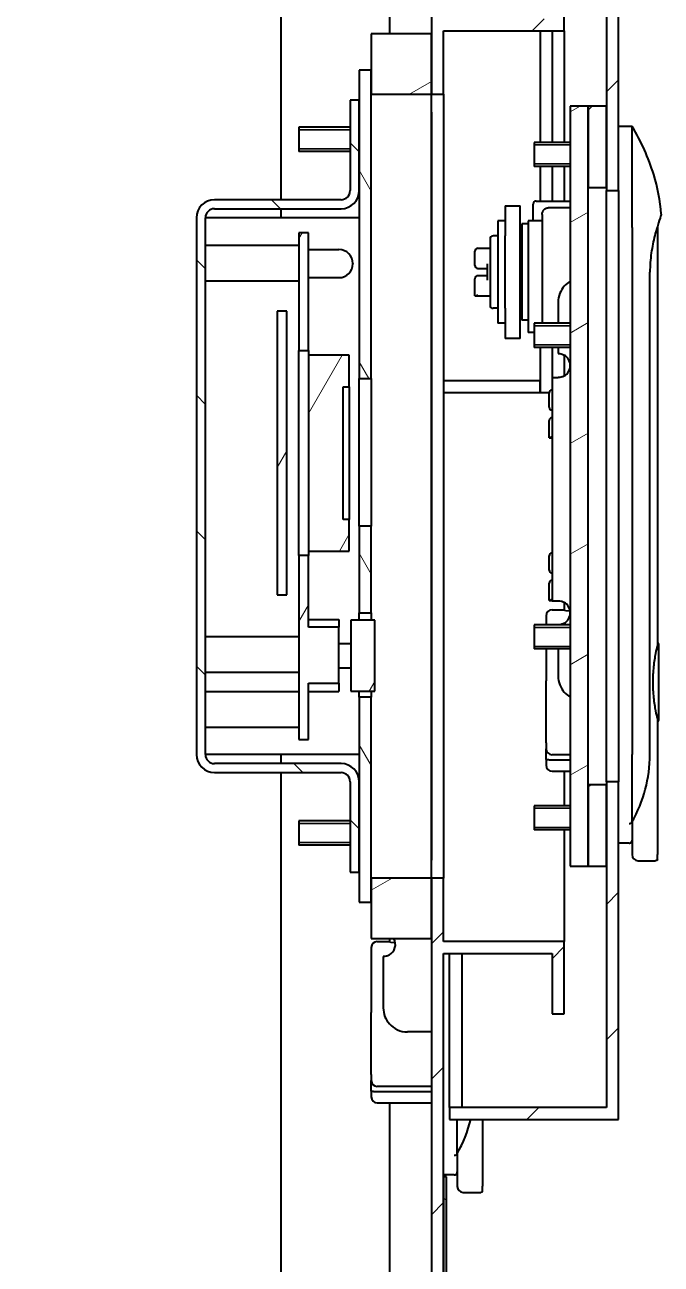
# Model space of a CAD drawing. Header units: millimetres. Extents: x 0 to 4205, y 0 to 2970.
# Drawn here: x 2870.1 to 2975.6, y 1133.3 to 1338.8 of the extents above; entities that cross this region are included whole.
import ezdxf

# ---------------------------------------------------------------- set-up
doc = ezdxf.new("R2010")
doc.units = ezdxf.units.MM
doc.header["$LTSCALE"] = 5
for name, color, linetype, lineweight in [('가시적인 것(ISO)', 3, 'Continuous', 40), ('가시적인 좁은 것(ISO)', 3, 'Continuous', 35), ('해치(ISO)', 7, 'Continuous', 18)]:
    doc.layers.add(name, color=color, linetype=linetype, lineweight=lineweight)
pattern_1 = [(45, (0, 0), (-11.22532, 11.22532), [])]
pattern_2 = [(30, (0, 0), (-7.937505, 13.74815), [])]

msp = doc.modelspace()

# ---------------------------------------------------------------- hatches: boundary and pattern name
at = {"layer": '해치(ISO)'}
h = msp.add_hatch(dxfattribs=at)
h.set_pattern_fill('ANSI31', color=256, scale=127, style=0)
h.set_pattern_definition(pattern_1)
h.paths.add_polyline_path([(2834.516, 1434.762), (2832.016, 1434.762), (2828.766, 1434.762), (2828.766, 1433.762), (2827.974, 1433.762), (2827.974, 1428.762), (2831.016, 1428.762), (2831.016, 1432.762), (2832.516, 1432.762), (2832.516, 1397.762), (2912.516, 1397.762), (2912.516, 1372.762), (2930.516, 1372.762), (2930.516, 1384.762), (2928.516, 1384.762), (2928.516, 1374.762), (2914.516, 1374.762), (2914.516, 1399.762), (2834.516, 1399.762)])
h.paths.add_polyline_path([(2770.266, 1434.762), (2767.016, 1434.762), (2764.516, 1434.762), (2764.516, 1014.762), (2914.516, 1014.762), (2914.516, 1039.762), (2928.516, 1039.762), (2928.516, 1029.762), (2930.516, 1029.762), (2930.516, 1041.762), (2912.516, 1041.762), (2912.516, 1016.762), (2766.516, 1016.762), (2766.516, 1044.762), (2776.516, 1044.762), (2776.516, 1348.141), (2774.516, 1348.141), (2774.516, 1047.062), (2766.516, 1047.062), (2766.516, 1367.462), (2774.516, 1367.462), (2774.516, 1351.383), (2776.516, 1351.383), (2776.516, 1369.762), (2766.516, 1369.762), (2766.516, 1432.762), (2768.016, 1432.762), (2768.016, 1428.762), (2771.057, 1428.762), (2771.057, 1433.762), (2770.266, 1433.762)])
h.paths.add_polyline_path([(2779.516, 1434.762), (2776.766, 1434.762), (2776.766, 1433.762), (2775.974, 1433.762), (2775.974, 1428.762), (2779.016, 1428.762), (2779.016, 1432.762), (2779.516, 1432.762)])
h.paths.add_polyline_path([(2822.266, 1434.762), (2819.516, 1434.762), (2819.516, 1432.762), (2820.016, 1432.762), (2820.016, 1428.762), (2823.057, 1428.762), (2823.057, 1433.762), (2822.266, 1433.762)])
h.paths.add_polyline_path([(2923.516, 1014.762), (2923.516, 1016.762), (2915.516, 1016.762), (2915.516, 1014.762)])
h.paths.add_polyline_path([(2959.516, 1186.762), (2939.516, 1186.762), (2939.516, 1197.262), (2937.516, 1197.262), (2937.516, 1187.262), (2937.516, 1016.762), (2931.516, 1016.762), (2931.516, 1014.762), (2939.516, 1014.762), (2939.516, 1027.762), (2939.516, 1147.762), (2939.516, 1184.762), (2957.516, 1184.762), (2957.516, 1174.762), (2959.516, 1174.762)])
h.paths.add_polyline_path([(2915.516, 1397.762), (2937.516, 1397.762), (2937.516, 1337.262), (2937.516, 1327.262), (2939.516, 1327.262), (2939.516, 1337.762), (2959.516, 1337.762), (2959.516, 1349.762), (2957.516, 1349.762), (2957.516, 1339.762), (2939.516, 1339.762), (2939.516, 1399.762), (2915.516, 1399.762)])
h.paths.add_polyline_path([(2940.516, 1157.262), (2968.516, 1157.262), (2968.516, 1213.262), (2966.516, 1213.262), (2966.516, 1212.762), (2966.516, 1199.262), (2966.516, 1159.262), (2940.516, 1159.262)])
h.paths.add_polyline_path([(2968.516, 1367.262), (2940.516, 1367.262), (2940.516, 1365.262), (2966.516, 1365.262), (2966.516, 1325.262), (2966.516, 1311.762), (2966.516, 1311.262), (2968.516, 1311.262)])
h = msp.add_hatch(dxfattribs=at)
h.set_pattern_fill('ANSI31', color=256, scale=127, angle=-14.99998, style=0)
h.set_pattern_definition(pattern_2)
h.paths.add_polyline_path([(2937.516, 1337.262), (2927.516, 1337.262), (2927.516, 1331.262), (2927.516, 1327.262), (2937.516, 1327.262)])
h.paths.add_polyline_path([(2937.516, 1187.262), (2937.516, 1197.262), (2927.516, 1197.262), (2927.516, 1193.262), (2927.516, 1187.262)])
h = msp.add_hatch(dxfattribs=at)
h.set_pattern_fill('ANSI31', color=256, scale=127, angle=75.00018, style=0)
h.set_pattern_definition([(120.0002, (0, 0), (-13.74813, -7.93754), [])])
h.paths.add_polyline_path([(2927.516, 1331.262), (2925.516, 1331.262), (2925.516, 1326.262), (2925.516, 1311.262), (2925.516, 1280.112), (2927.516, 1280.112), (2927.516, 1327.262)])
h.paths.add_polyline_path([(2927.516, 1193.262), (2927.516, 1197.262), (2927.516, 1227.262), (2925.516, 1227.262), (2925.516, 1213.262), (2925.516, 1198.262), (2925.516, 1193.262)])
h.paths.add_polyline_path([(2927.526, 1246.446), (2927.526, 1246.801), (2927.516, 1246.801), (2927.516, 1255.612), (2925.516, 1255.612), (2925.516, 1241.262), (2927.516, 1241.262), (2927.516, 1243.737), (2927.526, 1243.737), (2927.526, 1244.104), (2927.516, 1244.104), (2927.516, 1245.001), (2927.526, 1245.001), (2927.526, 1245.415), (2927.516, 1245.415), (2927.516, 1246.446)])
h = msp.add_hatch(dxfattribs=at)
h.set_pattern_fill('ANSI31', color=256, scale=127, angle=90.00021, style=0)
h.set_pattern_definition([(135.0002, (0, 0), (-11.22528, -11.22536), [])])
edge = h.paths.add_edge_path()
edge.add_ellipse((2901.516, 1306.762), major_axis=(0, 3), ratio=1, start_angle=0, end_angle=90)
edge.add_line((2898.516, 1306.762), (2898.516, 1217.762))
edge.add_ellipse((2901.516, 1217.762), major_axis=(-3, 0), ratio=1, start_angle=0, end_angle=90)
edge.add_line((2901.516, 1214.762), (2922.516, 1214.762))
edge.add_ellipse((2922.516, 1213.262), major_axis=(0, 1.5), ratio=1, start_angle=270, end_angle=360, ccw=False)
edge.add_line((2924.016, 1213.262), (2924.016, 1198.262))
edge.add_line((2924.016, 1198.262), (2925.516, 1198.262))
edge.add_line((2925.516, 1198.262), (2925.516, 1213.262))
edge.add_ellipse((2922.516, 1213.262), major_axis=(3, 0), ratio=1, start_angle=0, end_angle=90)
edge.add_line((2922.516, 1216.262), (2901.516, 1216.262))
edge.add_ellipse((2901.516, 1217.762), major_axis=(0, -1.5), ratio=1, start_angle=270, end_angle=360, ccw=False)
edge.add_line((2900.016, 1217.762), (2900.016, 1306.762))
edge.add_ellipse((2901.516, 1306.762), major_axis=(-1.5, 0), ratio=1, start_angle=270, end_angle=360, ccw=False)
edge.add_line((2901.516, 1308.262), (2922.516, 1308.262))
edge.add_ellipse((2922.516, 1311.262), major_axis=(0, -3), ratio=1, start_angle=0, end_angle=90)
edge.add_line((2925.516, 1311.262), (2925.516, 1326.262))
edge.add_line((2925.516, 1326.262), (2924.016, 1326.262))
edge.add_line((2924.016, 1326.262), (2924.016, 1311.262))
edge.add_ellipse((2922.516, 1311.262), major_axis=(1.5, 0), ratio=1, start_angle=270, end_angle=360, ccw=False)
edge.add_line((2922.516, 1309.762), (2901.516, 1309.762))
h = msp.add_hatch(dxfattribs=at)
h.set_pattern_fill('ANSI31', color=256, scale=127, angle=-14.99998, style=0)
h.set_pattern_definition(pattern_2)
h.paths.add_polyline_path([(2960.516, 1199.262), (2963.516, 1199.262), (2963.516, 1212.762), (2963.516, 1311.762), (2963.516, 1325.262), (2960.516, 1325.262)])
h = msp.add_hatch(dxfattribs=at)
h.set_pattern_fill('ANSI31', color=256, scale=127, style=0)
h.set_pattern_definition(pattern_1)
h.paths.add_polyline_path([(2966.516, 1212.762), (2963.516, 1212.762), (2963.516, 1199.262), (2966.516, 1199.262)])
h.paths.add_polyline_path([(2966.516, 1325.262), (2963.516, 1325.262), (2963.516, 1311.762), (2966.516, 1311.762)])
h = msp.add_hatch(dxfattribs=at)
h.set_pattern_fill('ANSI31', color=256, scale=127, angle=14.99998, style=0)
h.set_pattern_definition([(60, (0, 0), (-13.74815, 7.937505), [])])
h.paths.add_polyline_path([(2911.916, 1291.258), (2911.916, 1244.258), (2913.516, 1244.258), (2913.516, 1291.258)])
h.paths.add_polyline_path([(2917.116, 1238.857), (2917.116, 1250.759), (2915.516, 1250.759), (2915.516, 1220.262), (2917.116, 1220.262), (2917.116, 1229.586), (2922.116, 1229.586), (2922.116, 1238.857)])
h.paths.add_polyline_path([(2917.116, 1284.756), (2917.116, 1304.255), (2915.516, 1304.255), (2915.516, 1284.756)])
h.paths.add_polyline_path([(2924.116, 1240.058), (2924.116, 1228.258), (2928.116, 1228.258), (2928.116, 1240.058)])
h.paths.add_polyline_path([(2923.866, 1284.008), (2917.116, 1284.008), (2917.116, 1251.508), (2923.866, 1251.508), (2923.866, 1256.758), (2922.866, 1256.758), (2922.866, 1278.758), (2923.866, 1278.758)])
h = msp.add_hatch(dxfattribs=at)
h.set_pattern_fill('ANSI31', color=256, scale=127, angle=105.00025, style=0)
h.set_pattern_definition([(150.00025, (0, 0), (-7.93744, -13.74819), [])])
h.paths.add_polyline_path([(2940.006, 1074.707), (2940.016, 1074.707), (2940.016, 1079.707), (2940.006, 1079.707), (2940.006, 1079.984), (2940.016, 1079.984), (2940.016, 1082.719), (2940.006, 1082.719), (2940.006, 1083.486), (2940.016, 1083.486), (2940.016, 1084.984), (2940.006, 1084.984), (2940.006, 1085.262), (2940.016, 1085.262), (2940.016, 1086.962), (2940.006, 1086.962), (2940.006, 1087.239), (2940.016, 1087.239), (2940.016, 1087.74), (2940.006, 1087.74), (2940.006, 1088.662), (2940.016, 1088.662), (2940.016, 1090.262), (2940.006, 1090.262), (2940.006, 1090.54), (2940.016, 1090.54), (2940.016, 1095.54), (2940.006, 1095.54), (2940.006, 1095.818), (2940.016, 1095.818), (2940.016, 1100.818), (2940.006, 1100.818), (2940.006, 1101.095), (2940.016, 1101.095), (2940.016, 1127.794), (2940.006, 1127.794), (2940.006, 1128.418), (2940.016, 1128.418), (2940.016, 1130.611), (2940.006, 1130.611), (2940.006, 1131.244), (2940.016, 1131.244), (2940.016, 1141.762), (2940.006, 1141.762), (2940.006, 1142.762), (2940.016, 1142.762), (2940.016, 1147.762), (2939.516, 1147.762), (2939.516, 1027.762), (2940.016, 1027.762), (2940.016, 1032.762), (2940.006, 1032.762), (2940.006, 1033.762), (2940.016, 1033.762), (2940.016, 1045.435), (2940.006, 1045.435), (2940.006, 1045.783), (2940.016, 1045.783), (2940.016, 1046.807), (2940.006, 1046.807), (2940.006, 1048.356), (2940.016, 1048.356), (2940.016, 1052.092), (2940.006, 1052.092), (2940.006, 1052.457), (2940.016, 1052.457), (2940.016, 1058.595), (2940.006, 1058.595), (2940.006, 1058.873), (2940.016, 1058.873), (2940.016, 1063.873), (2940.006, 1063.873), (2940.006, 1064.151), (2940.016, 1064.151), (2940.016, 1069.151), (2940.006, 1069.151), (2940.006, 1069.429), (2940.016, 1069.429), (2940.016, 1072.751), (2940.006, 1072.751), (2940.006, 1073.04), (2940.016, 1073.04), (2940.016, 1074.429), (2940.006, 1074.429)])

# ---------------------------------------------------------------- linework, layer by layer
at = {"layer": '가시적인 것(ISO)'}
for p, q in [((2937.516, 1397.762), (2937.516, 1327.262)), ((2912.516, 1372.762), (2912.516, 1309.762)), ((2930.516, 1372.762), (2930.516, 1337.262)), ((2968.516, 1311.262), (2968.516, 1367.262)), ((2966.516, 1365.262), (2966.516, 1311.262)), ((2959.516, 1337.762), (2959.516, 1349.762)), ((2937.516, 1337.262), (2927.516, 1337.262)), ((2927.516, 1337.262), (2927.516, 1327.262)), ((2937.516, 1327.262), (2937.516, 1337.262)), ((2939.516, 1327.262), (2939.516, 1337.762)), ((2939.516, 1337.762), (2959.516, 1337.762)), ((2955.516, 1337.762), (2955.516, 1319.262)), ((2957.516, 1337.762), (2957.516, 1319.262)), ((2959.516, 1337.762), (2959.516, 1319.262)), ((2927.516, 1331.262), (2925.516, 1331.262)), ((2925.516, 1331.262), (2925.516, 1280.112)), ((2927.516, 1280.112), (2927.516, 1331.262)), ((2925.516, 1326.262), (2924.016, 1326.262)), ((2924.016, 1326.262), (2924.016, 1311.262)), ((2925.516, 1311.262), (2925.516, 1326.262)), ((2927.516, 1327.262), (2937.516, 1327.262)), ((2937.516, 1327.262), (2939.516, 1327.262)), ((2937.516, 1324.262), (2937.516, 1327.262)), ((2939.516, 1327.262), (2939.516, 1197.262)), ((2937.516, 1200.262), (2937.516, 1324.262)), ((2937.516, 1324.262), (2937.516, 1200.262)), ((2963.516, 1325.262), (2960.516, 1325.262)), ((2960.516, 1325.262), (2960.516, 1199.262)), ((2963.516, 1199.262), (2963.516, 1325.262)), ((2966.516, 1325.262), (2963.516, 1325.262)), ((2963.516, 1325.262), (2963.516, 1311.762)), ((2966.516, 1311.762), (2966.516, 1325.262)), ((2915.516, 1321.762), (2915.516, 1317.762)), ((2924.016, 1321.762), (2915.516, 1321.762)), ((2970.785, 1321.913), (2968.516, 1321.913)), ((2924.016, 1317.762), (2915.516, 1317.762)), ((2954.516, 1319.262), (2954.516, 1315.262)), ((2960.516, 1319.262), (2954.516, 1319.262)), ((2960.516, 1315.262), (2954.516, 1315.262)), ((2955.516, 1315.262), (2955.516, 1309.535)), ((2957.516, 1315.262), (2957.516, 1309.535)), ((2959.516, 1315.262), (2959.516, 1309.535)), ((2963.516, 1311.762), (2966.516, 1311.762)), ((2966.516, 1311.262), (2968.516, 1311.262)), ((2966.516, 1311.085), (2966.516, 1311.262)), ((2968.516, 1311.262), (2968.516, 1213.262)), ((2922.516, 1309.762), (2901.516, 1309.762)), ((2954.866, 1309.535), (2960.516, 1309.535)), ((2966.516, 1213.439), (2966.516, 1311.085)), ((2901.516, 1308.262), (2922.516, 1308.262)), ((2912.516, 1308.262), (2912.516, 1306.762)), ((2949.716, 1308.762), (2952.216, 1308.762)), ((2949.716, 1308.762), (2949.716, 1303.762)), ((2952.216, 1303.762), (2952.216, 1308.762)), ((2954.366, 1306.243), (2954.366, 1309.035)), ((2955.866, 1307.305), (2955.866, 1289.262)), ((2960.516, 1308.421), (2956.866, 1308.421)), ((2898.516, 1306.762), (2898.516, 1217.762)), ((2900.016, 1217.762), (2900.016, 1306.762)), ((2901.516, 1306.762), (2900.016, 1306.762)), ((2925.516, 1306.762), (2901.516, 1306.762)), ((2948.516, 1306.262), (2948.516, 1289.262)), ((2949.716, 1306.262), (2948.516, 1306.262)), ((2952.516, 1305.762), (2952.516, 1289.762)), ((2953.566, 1305.762), (2952.516, 1305.762)), ((2953.566, 1306.262), (2953.566, 1306.243)), ((2954.366, 1306.262), (2953.566, 1306.262)), ((2953.566, 1306.243), (2953.566, 1287.762)), ((2955.866, 1306.243), (2953.566, 1306.243)), ((2970.785, 1305.127), (2970.785, 1217.773)), ((2974.982, 1305.334), (2974.982, 1235.797)), ((2917.116, 1304.255), (2915.516, 1304.255)), ((2915.516, 1304.255), (2915.516, 1284.756)), ((2917.116, 1284.756), (2917.116, 1304.255)), ((2947.216, 1303.262), (2947.216, 1292.262)), ((2948.516, 1303.762), (2947.716, 1303.762)), ((2949.716, 1291.762), (2949.716, 1303.762)), ((2952.216, 1291.762), (2952.216, 1303.762)), ((2952.516, 1303.278), (2952.216, 1303.278)), ((2900.016, 1302.212), (2915.516, 1302.212)), ((2917.116, 1301.483), (2922.166, 1301.483)), ((2944.716, 1298.862), (2944.716, 1301.212)), ((2945.216, 1301.712), (2947.216, 1301.712)), ((2924.466, 1299.183), (2924.466, 1299.133)), ((2946.716, 1299.112), (2946.716, 1298.012)), ((2917.116, 1296.833), (2922.166, 1296.833)), ((2945.216, 1298.362), (2946.716, 1298.362)), ((2946.716, 1297.162), (2945.216, 1297.162)), ((2946.716, 1298.012), (2946.716, 1297.512)), ((2946.716, 1297.512), (2946.716, 1296.412)), ((2952.516, 1297.762), (2952.216, 1297.762)), ((2973.737, 1217.765), (2973.737, 1297.762)), ((2900.016, 1296.312), (2915.516, 1296.312)), ((2944.716, 1293.812), (2944.716, 1296.662)), ((2944.716, 1293.812), (2944.783, 1293.812)), ((2944.783, 1293.812), (2947.216, 1293.812)), ((2958.516, 1292.762), (2958.516, 1289.262)), ((2911.916, 1291.258), (2911.916, 1244.258)), ((2913.516, 1291.258), (2911.916, 1291.258)), ((2913.516, 1244.258), (2913.516, 1291.258)), ((2927.516, 1291.862), (2927.526, 1291.862)), ((2927.526, 1288.862), (2927.526, 1291.862)), ((2948.516, 1291.762), (2947.716, 1291.762)), ((2949.716, 1291.762), (2949.716, 1286.762)), ((2952.516, 1292.247), (2952.216, 1292.247)), ((2952.216, 1286.762), (2952.216, 1291.762)), ((2927.516, 1288.862), (2927.526, 1288.862)), ((2949.716, 1289.262), (2948.516, 1289.262)), ((2953.566, 1289.762), (2952.516, 1289.762)), ((2954.516, 1289.262), (2954.516, 1285.262)), ((2960.516, 1289.262), (2954.516, 1289.262)), ((2952.216, 1286.762), (2949.716, 1286.762)), ((2954.516, 1287.762), (2953.566, 1287.762)), ((2915.516, 1284.756), (2917.116, 1284.756)), ((2915.516, 1250.759), (2915.516, 1284.756)), ((2917.116, 1284.756), (2917.116, 1284.008)), ((2960.516, 1285.262), (2954.516, 1285.262)), ((2955.516, 1285.262), (2955.516, 1277.762)), ((2957.516, 1285.262), (2957.516, 1280.262)), ((2958.516, 1285.262), (2958.516, 1284.262)), ((2923.866, 1284.008), (2917.116, 1284.008)), ((2917.116, 1284.008), (2917.116, 1251.508)), ((2923.866, 1278.758), (2923.866, 1284.008)), ((2959.516, 1283.994), (2959.516, 1280.53)), ((2922.866, 1256.758), (2922.866, 1278.758)), ((2922.866, 1278.758), (2923.866, 1278.758)), ((2923.866, 1278.758), (2923.866, 1256.758)), ((2925.516, 1280.112), (2927.516, 1280.112)), ((2925.516, 1278.112), (2925.516, 1280.112)), ((2927.516, 1280.112), (2927.516, 1278.112)), ((2939.516, 1279.762), (2955.516, 1279.762)), ((2955.516, 1277.762), (2955.516, 1279.762)), ((2957.516, 1280.262), (2958.516, 1280.262)), ((2957.516, 1280.262), (2957.516, 1243.262)), ((2925.516, 1257.612), (2925.516, 1278.112)), ((2927.516, 1278.112), (2927.516, 1257.612)), ((2955.516, 1277.762), (2939.516, 1277.762)), ((2957.019, 1277.762), (2955.516, 1277.762)), ((2957.016, 1275.352), (2957.016, 1277.702)), ((2957.016, 1270.302), (2957.016, 1273.152)), ((2957.016, 1270.302), (2957.083, 1270.302)), ((2957.083, 1270.302), (2957.516, 1270.302)), ((2923.866, 1256.758), (2922.866, 1256.758)), ((2923.866, 1251.508), (2923.866, 1256.758)), ((2925.516, 1255.612), (2925.516, 1257.612)), ((2927.516, 1257.612), (2927.516, 1255.612)), ((2927.516, 1255.612), (2925.516, 1255.612)), ((2925.516, 1255.612), (2925.516, 1241.262)), ((2927.516, 1246.801), (2927.516, 1255.612)), ((2917.116, 1250.759), (2915.516, 1250.759)), ((2915.516, 1250.759), (2915.516, 1220.262)), ((2917.116, 1251.508), (2923.866, 1251.508)), ((2917.116, 1251.508), (2917.116, 1250.759)), ((2917.116, 1238.857), (2917.116, 1250.759)), ((2957.016, 1248.352), (2957.016, 1250.702)), ((2927.516, 1246.825), (2927.526, 1246.825)), ((2927.516, 1245.415), (2927.516, 1246.446)), ((2927.516, 1246.145), (2927.526, 1246.145)), ((2927.526, 1246.446), (2927.526, 1246.801)), ((2927.526, 1245.415), (2927.526, 1246.145)), ((2927.526, 1245.001), (2927.526, 1245.415)), ((2957.016, 1243.302), (2957.016, 1246.152)), ((2911.916, 1244.258), (2913.516, 1244.258)), ((2927.516, 1244.104), (2927.516, 1245.001)), ((2927.516, 1241.262), (2927.516, 1243.737)), ((2927.516, 1243.699), (2927.526, 1243.699)), ((2927.526, 1243.737), (2927.526, 1244.104)), ((2957.016, 1243.302), (2957.083, 1243.302)), ((2957.083, 1243.302), (2957.516, 1243.302)), ((2957.516, 1243.262), (2958.516, 1243.262)), ((2957.516, 1241.757), (2959.516, 1241.757)), ((2959.516, 1242.994), (2959.516, 1241.755)), ((2917.116, 1240.127), (2922.116, 1240.127)), ((2922.116, 1240.127), (2922.116, 1238.857)), ((2924.116, 1240.058), (2924.116, 1228.258)), ((2928.116, 1240.058), (2924.116, 1240.058)), ((2925.516, 1241.262), (2927.516, 1241.262)), ((2925.516, 1240.058), (2925.516, 1241.262)), ((2927.516, 1241.262), (2927.516, 1240.058)), ((2928.116, 1228.258), (2928.116, 1240.058)), ((2954.516, 1239.262), (2954.516, 1235.262)), ((2960.516, 1239.262), (2954.516, 1239.262)), ((2956.516, 1240.757), (2956.516, 1239.262)), ((2900.016, 1237.312), (2915.516, 1237.312)), ((2922.116, 1238.857), (2917.116, 1238.857)), ((2922.116, 1229.586), (2922.116, 1238.857)), ((2922.116, 1236.158), (2924.116, 1236.158)), ((2960.516, 1235.262), (2954.516, 1235.262)), ((2956.516, 1235.262), (2956.516, 1229.984)), ((2958.516, 1235.262), (2958.516, 1230.762)), ((2975.223, 1223.612), (2975.223, 1235.912)), ((2900.016, 1231.412), (2915.516, 1231.412)), ((2922.116, 1232.158), (2924.116, 1232.158)), ((2917.116, 1220.262), (2917.116, 1229.586)), ((2917.116, 1229.586), (2922.116, 1229.586)), ((2922.116, 1229.586), (2922.116, 1228.189)), ((2956.516, 1219.727), (2956.516, 1229.984)), ((2900.016, 1228.212), (2915.516, 1228.212)), ((2917.116, 1228.189), (2922.116, 1228.189)), ((2924.116, 1228.258), (2928.116, 1228.258)), ((2925.516, 1227.262), (2925.516, 1228.258)), ((2927.516, 1227.262), (2925.516, 1227.262)), ((2925.516, 1227.262), (2925.516, 1193.262)), ((2927.516, 1228.258), (2927.516, 1227.262)), ((2927.516, 1193.262), (2927.516, 1227.262)), ((2974.982, 1223.727), (2974.982, 1201.179)), ((2900.016, 1222.312), (2915.516, 1222.312)), ((2915.516, 1220.262), (2917.116, 1220.262)), ((2956.516, 1219.727), (2956.516, 1218.727)), ((2956.516, 1217.227), (2956.516, 1218.727)), ((2901.516, 1217.762), (2900.016, 1217.762)), ((2925.516, 1217.762), (2901.516, 1217.762)), ((2912.516, 1217.762), (2912.516, 1216.262)), ((2956.516, 1216.953), (2956.516, 1217.227)), ((2956.516, 1216.953), (2956.516, 1215.991)), ((2960.516, 1217.727), (2957.516, 1217.727)), ((2960.516, 1216.842), (2957.516, 1216.842)), ((2922.516, 1216.262), (2901.516, 1216.262)), ((2901.516, 1214.762), (2922.516, 1214.762)), ((2912.516, 1214.762), (2912.516, 1041.762)), ((2957.516, 1214.991), (2960.516, 1214.991)), ((2959.516, 1214.991), (2959.516, 1209.262)), ((2924.016, 1213.262), (2924.016, 1198.262)), ((2925.516, 1198.262), (2925.516, 1213.262)), ((2966.516, 1212.762), (2963.516, 1212.762)), ((2963.516, 1212.762), (2963.516, 1199.262)), ((2966.516, 1213.262), (2966.516, 1213.439)), ((2968.516, 1213.262), (2966.516, 1213.262)), ((2966.516, 1213.262), (2966.516, 1159.262)), ((2966.516, 1199.262), (2966.516, 1212.762)), ((2968.516, 1157.262), (2968.516, 1213.262)), ((2954.516, 1209.262), (2954.516, 1205.262)), ((2960.516, 1209.262), (2954.516, 1209.262)), ((2915.516, 1206.762), (2915.516, 1202.762)), ((2924.016, 1206.762), (2915.516, 1206.762)), ((2970.785, 1206.63), (2970.785, 1201.162)), ((2960.516, 1205.262), (2954.516, 1205.262)), ((2959.516, 1205.262), (2959.516, 1186.762)), ((2924.016, 1202.762), (2915.516, 1202.762)), ((2970.285, 1203.059), (2968.516, 1203.059)), ((2937.516, 1197.262), (2937.516, 1200.262)), ((2924.016, 1198.262), (2925.516, 1198.262)), ((2960.516, 1199.262), (2963.516, 1199.262)), ((2963.516, 1199.262), (2966.516, 1199.262)), ((2971.785, 1200.162), (2974.662, 1200.162)), ((2937.516, 1197.262), (2927.516, 1197.262)), ((2927.516, 1197.262), (2927.516, 1187.262)), ((2939.516, 1197.262), (2937.516, 1197.262)), ((2937.516, 1197.262), (2937.516, 1016.762)), ((2937.516, 1187.262), (2937.516, 1197.262)), ((2939.516, 1186.762), (2939.516, 1197.262)), ((2925.516, 1193.262), (2927.516, 1193.262)), ((2927.516, 1187.262), (2937.516, 1187.262)), ((2928.516, 1186.757), (2930.516, 1186.757)), ((2930.516, 1187.262), (2930.516, 1186.755)), ((2959.516, 1186.762), (2939.516, 1186.762)), ((2959.516, 1174.762), (2959.516, 1186.762)), ((2927.516, 1185.757), (2927.516, 1174.984)), ((2929.516, 1184.262), (2929.516, 1175.762)), ((2939.516, 1014.762), (2939.516, 1184.762)), ((2939.516, 1184.762), (2957.516, 1184.762)), ((2940.516, 1159.262), (2940.516, 1184.762)), ((2942.516, 1184.762), (2942.516, 1159.262)), ((2957.516, 1184.762), (2957.516, 1174.762)), ((2927.516, 1164.727), (2927.516, 1174.984)), ((2957.516, 1174.762), (2959.516, 1174.762)), ((2937.516, 1171.762), (2933.516, 1171.762)), ((2927.516, 1164.727), (2927.516, 1163.727)), ((2927.516, 1162.227), (2927.516, 1163.727)), ((2927.516, 1161.953), (2927.516, 1162.227)), ((2927.516, 1161.953), (2927.516, 1160.991)), ((2937.516, 1162.727), (2928.516, 1162.727)), ((2937.516, 1161.842), (2928.516, 1161.842)), ((2928.516, 1159.991), (2937.516, 1159.991)), ((2930.516, 1159.991), (2930.516, 1041.762)), ((2966.516, 1159.262), (2940.516, 1159.262)), ((2940.516, 1159.262), (2940.516, 1157.262)), ((2940.516, 1157.262), (2968.516, 1157.262)), ((2945.982, 1157.262), (2945.982, 1146.179)), ((2941.785, 1151.63), (2941.785, 1146.162)), ((2941.285, 1148.059), (2939.516, 1148.059)), ((2940.016, 1147.762), (2939.516, 1147.762)), ((2939.516, 1147.762), (2939.516, 1027.762)), ((2940.016, 1142.762), (2940.016, 1147.762)), ((2942.785, 1145.162), (2945.662, 1145.162)), ((2940.006, 1141.762), (2940.006, 1142.762)), ((2940.006, 1142.762), (2940.016, 1142.762)), ((2940.016, 1141.762), (2940.016, 1142.762)), ((2940.016, 1141.762), (2940.006, 1141.762)), ((2940.016, 1131.244), (2940.016, 1141.762))]:
    msp.add_line(p, q, dxfattribs=at)
for centre, radius, start, end in [((2939.753, 1303.238), 36.218, 17.17158, 31.03976), ((2945.866, 1305.127), 29.82, 4.33736, 17.17158), ((2922.516, 1311.262), 3, 270, 0), ((2922.516, 1311.262), 1.5, 270, 0), ((2901.516, 1306.762), 3, 90, 180), ((2954.866, 1309.035), 0.5, 90, 180), ((2901.516, 1306.762), 1.5, 90, 180), ((2947.716, 1303.262), 0.5, 90, 180), ((2922.166, 1299.183), 2.3, 0, 90), ((2945.216, 1301.212), 0.5, 90, 180), ((2922.166, 1299.133), 2.3, 270, 0), ((2945.216, 1298.862), 0.5, 180, 270), ((2945.216, 1296.662), 0.5, 90, 180), ((2962.516, 1292.762), 4, 120, 138.59038), ((2947.716, 1292.262), 0.5, 180, 270), ((2958.516, 1282.262), 2, 300, 60), ((2957.516, 1277.702), 0.5, 90, 180), ((2957.516, 1275.352), 0.5, 180, 270), ((2957.516, 1273.152), 0.5, 90, 180), ((2957.516, 1250.702), 0.5, 90, 180), ((2957.516, 1248.352), 0.5, 180, 270), ((2957.516, 1246.152), 0.5, 90, 180), ((2957.516, 1240.757), 1, 90, 180), ((2958.516, 1241.262), 2, 300, 60), ((2974.723, 1235.912), 0.5, 0, 58.84147), ((2962.516, 1230.762), 4, 221.40962, 240), ((2974.723, 1223.612), 0.5, 301.15847, 0), ((2957.516, 1218.727), 1, 180, 270), ((2901.516, 1217.762), 3, 180, 270), ((2901.516, 1217.762), 1.5, 180, 270), ((2950.822, 1217.882), 22.915, 330.43033, 359.7085), ((2922.516, 1213.262), 3, 0, 90), ((2922.516, 1213.262), 1.5, 0, 90), ((2957.516, 1215.991), 1, 180, 270), ((2971.785, 1201.162), 1, 180, 270), ((2928.516, 1185.757), 1, 90, 180), ((2929.516, 1186.262), 2, 300, 30), ((2933.516, 1175.762), 4, 221.40962, 270), ((2928.516, 1163.727), 1, 180, 270), ((2928.516, 1160.991), 1, 180, 270), ((2921.822, 1162.882), 22.915, 330.43033, 345.80421), ((2942.785, 1146.162), 1, 180, 270)]:
    msp.add_arc(centre, radius, start, end, dxfattribs=at)
for centre in [(2945.216, 1294.312), (2957.516, 1270.802), (2957.516, 1243.802)]:
    msp.add_ellipse(centre, major_axis=(0.483, 0.483), ratio=0.2679384, start_param=3.4034155, end_param=4.4507531, dxfattribs=at)
for points, degree, knots in [([(2970.785, 1312.827), (2970.785, 1313.911), (2970.785, 1314.951), (2970.785, 1316.892), (2970.785, 1317.79), (2970.785, 1318.988), (2970.785, 1319.362), (2970.785, 1320.223), (2970.785, 1320.673), (2970.785, 1321.231), (2970.785, 1321.397), (2970.785, 1321.687), (2970.785, 1321.811), (2970.785, 1321.913)], 3, [-1.4373876, -1.4373876, -1.4373876, -1.4373876, -1.077998, -1.077998, -0.718291, -0.718291, -0.538642, -0.538642, -0.2691978, -0.2691978, -0.1345178, -0.1345178, -0.000001, -0.000001, -0.000001, -0.000001]), ([(2970.785, 1305.127), (2970.785, 1306.45), (2970.785, 1307.774), (2970.785, 1309.715), (2970.785, 1310.355), (2970.785, 1311.61), (2970.785, 1312.227), (2970.785, 1312.827)], 3, [-0.79418282, -0.79418282, -0.79418282, -0.79418282, -0.39706048, -0.39706048, -0.1985164, -0.1985164, -0.000001, -0.000001, -0.000001, -0.000001]), ([(2955.866, 1307.305), (2955.866, 1307.449), (2955.897, 1307.619), (2955.997, 1307.878), (2956.082, 1308.015), (2956.26, 1308.205), (2956.382, 1308.293), (2956.607, 1308.391), (2956.747, 1308.421), (2956.866, 1308.421)], 3, [0.47463503, 0.47463503, 0.47463503, 0.47463503, 0.5177997, 0.5177997, 0.55812163, 0.55812163, 0.59579035, 0.59579035, 0.63156744, 0.63156744, 0.63156744, 0.63156744]), ([(2975.589, 1307.274), (2975.491, 1306.965), (2975.343, 1306.493), (2975.076, 1305.636), (2974.986, 1305.348), (2974.891, 1305.038)], 3, [0, 0, 0, 0, 0.31569786, 0.31569786, 0.45511788, 0.45511788, 0.45511788, 0.45511788]), ([(2974.891, 1305.038), (2974.659, 1304.29), (2974.415, 1303.394), (2974.023, 1301.467), (2973.868, 1300.412), (2973.756, 1298.817), (2973.737, 1298.289), (2973.737, 1297.762)], 3, [0, 0, 0, 0, 0.33902084, 0.33902084, 0.66693251, 0.66693251, 0.82490512, 0.82490512, 0.82490512, 0.82490512]), ([(2959.516, 1295.408), (2959.219, 1295.071), (2958.969, 1294.669), (2958.61, 1293.763), (2958.516, 1293.25), (2958.516, 1292.762)], 3, [0.33262756, 0.33262756, 0.33262756, 0.33262756, 0.46636399, 0.46636399, 0.61266995, 0.61266995, 0.61266995, 0.61266995]), ([(2958.516, 1284.262), (2958.528, 1284.262), (2958.539, 1284.262), (2958.698, 1284.259), (2958.866, 1284.239), (2959.203, 1284.148), (2959.371, 1284.078), (2959.516, 1283.994)], 3, [-0.82888396, -0.82888396, -0.82888396, -0.82888396, -0.82489887, -0.82489887, -0.77462472, -0.77462472, -0.72435056, -0.72435056, -0.72435056, -0.72435056]), ([(2959.516, 1280.53), (2959.371, 1280.446), (2959.203, 1280.376), (2958.866, 1280.285), (2958.698, 1280.265), (2958.539, 1280.262), (2958.528, 1280.262), (2958.516, 1280.262)], 3, [-0.30606206, -0.30606206, -0.30606206, -0.30606206, -0.2557879, -0.2557879, -0.20551375, -0.20551375, -0.20152866, -0.20152866, -0.20152866, -0.20152866]), ([(2927.526, 1246.801), (2927.524, 1246.801), (2927.522, 1246.801), (2927.519, 1246.801), (2927.517, 1246.801), (2927.516, 1246.801)], 3, [-0.001, -0.001, -0.001, -0.001, -0.0005, -0.0005, 0, 0, 0, 0]), ([(2927.516, 1246.446), (2927.517, 1246.446), (2927.519, 1246.446), (2927.522, 1246.446), (2927.524, 1246.446), (2927.526, 1246.446)], 3, [-0.001, -0.001, -0.001, -0.001, -0.0005, -0.0005, 0, 0, 0, 0]), ([(2927.526, 1245.415), (2927.524, 1245.415), (2927.522, 1245.415), (2927.519, 1245.415), (2927.517, 1245.415), (2927.516, 1245.415)], 3, [-0.001, -0.001, -0.001, -0.001, -0.0005, -0.0005, 0, 0, 0, 0]), ([(2927.526, 1246.145), (2927.526, 1246.276), (2927.526, 1246.422), (2927.526, 1246.446)], 2, [0, 0, 0, 1, 1.5047479, 1.5047479, 1.5047479]), ([(2927.516, 1245.001), (2927.517, 1245.001), (2927.519, 1245.001), (2927.522, 1245.001), (2927.524, 1245.001), (2927.526, 1245.001)], 3, [-0.001, -0.001, -0.001, -0.001, -0.0005, -0.0005, 0, 0, 0, 0]), ([(2927.526, 1244.104), (2927.524, 1244.104), (2927.522, 1244.104), (2927.519, 1244.104), (2927.517, 1244.104), (2927.516, 1244.104)], 3, [-0.001, -0.001, -0.001, -0.001, -0.0005, -0.0005, 0, 0, 0, 0]), ([(2927.516, 1243.737), (2927.517, 1243.737), (2927.519, 1243.737), (2927.522, 1243.737), (2927.524, 1243.737), (2927.526, 1243.737)], 3, [-0.001, -0.001, -0.001, -0.001, -0.0005, -0.0005, 0, 0, 0, 0]), ([(2927.526, 1244.555), (2927.526, 1244.735), (2927.526, 1244.946), (2927.526, 1245.001)], 2, [0, 0, 0, 1, 1.8902173, 1.8902173, 1.8902173]), ([(2927.526, 1244.104), (2927.526, 1244.137), (2927.526, 1244.329), (2927.526, 1244.555)], 2, [0.6029867, 0.6029867, 0.6029867, 1, 2, 2, 2]), ([(2958.516, 1243.262), (2958.661, 1243.262), (2958.829, 1243.245), (2959.165, 1243.162), (2959.334, 1243.095), (2959.492, 1243.007), (2959.504, 1243.001), (2959.516, 1242.994)], 3, [-0.30606206, -0.30606206, -0.30606206, -0.30606206, -0.2557879, -0.2557879, -0.20551375, -0.20551375, -0.20152866, -0.20152866, -0.20152866, -0.20152866]), ([(2959.516, 1239.53), (2959.504, 1239.523), (2959.492, 1239.517), (2959.334, 1239.429), (2959.165, 1239.363), (2958.829, 1239.279), (2958.661, 1239.262), (2958.516, 1239.262)], 3, [0.20152866, 0.20152866, 0.20152866, 0.20152866, 0.20551375, 0.20551375, 0.2557879, 0.2557879, 0.30606206, 0.30606206, 0.30606206, 0.30606206]), ([(2974.982, 1223.727), (2974.903, 1224.058), (2974.805, 1224.498), (2974.597, 1225.586), (2974.475, 1226.342), (2974.301, 1228.004), (2974.252, 1228.91), (2974.252, 1229.762), (2974.252, 1230.614), (2974.301, 1231.52), (2974.475, 1233.182), (2974.597, 1233.938), (2974.805, 1235.026), (2974.903, 1235.466), (2974.982, 1235.797)], 3, [-0.7215184, -0.7215184, -0.7215184, -0.7215184, -0.5112141, -0.5112141, -0.255607, -0.255607, 0, 0, 0, 0.255607, 0.255607, 0.5112141, 0.5112141, 0.7215184, 0.7215184, 0.7215184, 0.7215184]), ([(2958.516, 1230.762), (2958.516, 1230.277), (2958.608, 1229.767), (2958.966, 1228.86), (2959.217, 1228.455), (2959.516, 1228.116)], 3, [1.22288463, 1.22288463, 1.22288463, 1.22288463, 1.3682602, 1.3682602, 1.50283407, 1.50283407, 1.50283407, 1.50283407]), ([(2957.516, 1216.842), (2957.412, 1216.842), (2957.308, 1216.843), (2957.208, 1216.847), (2957.109, 1216.85), (2957.014, 1216.855), (2956.93, 1216.861), (2956.845, 1216.867), (2956.77, 1216.875), (2956.708, 1216.884), (2956.646, 1216.893), (2956.597, 1216.904), (2956.564, 1216.915), (2956.532, 1216.927), (2956.516, 1216.94), (2956.516, 1216.953)], 3, [0, 0, 0, 0, 0.2, 0.2, 0.2, 0.4, 0.4, 0.4, 0.6, 0.6, 0.6, 0.8, 0.8, 0.8, 1, 1, 1, 1]), ([(2970.785, 1206.682), (2970.785, 1207.383), (2970.785, 1208.162), (2970.785, 1209.85), (2970.785, 1210.756), (2970.785, 1212.66), (2970.785, 1213.653), (2970.785, 1215.181), (2970.785, 1215.695), (2970.785, 1216.731), (2970.785, 1217.252), (2970.785, 1217.773)], 3, [-1.2522093, -1.2522093, -1.2522093, -1.2522093, -0.9389682, -0.9389682, -0.6257615, -0.6257615, -0.3126285, -0.3126285, -0.1562493, -0.1562493, -0.000001, -0.000001, -0.000001, -0.000001]), ([(2970.285, 1206.315), (2970.336, 1206.318), (2970.39, 1206.329), (2970.472, 1206.355), (2970.498, 1206.366), (2970.562, 1206.396), (2970.598, 1206.417), (2970.678, 1206.476), (2970.718, 1206.517), (2970.771, 1206.602), (2970.785, 1206.644), (2970.785, 1206.682)], 3, [-0.070781201, -0.070781201, -0.070781201, -0.070781201, -0.055461964, -0.055461964, -0.047642977, -0.047642977, -0.035476886, -0.035476886, -0.017217394, -0.017217394, -0.000001042, -0.000001042, -0.000001042, -0.000001042]), ([(2970.785, 1206.63), (2970.785, 1206.579), (2970.785, 1206.529), (2970.785, 1206.478), (2970.785, 1206.356), (2970.785, 1206.232), (2970.785, 1206.108), (2970.785, 1206.052), (2970.785, 1205.997), (2970.785, 1205.941), (2970.785, 1205.808), (2970.785, 1205.676), (2970.785, 1205.544), (2970.785, 1205.497), (2970.785, 1205.449), (2970.785, 1205.402), (2970.785, 1205.263), (2970.785, 1205.127), (2970.785, 1204.996), (2970.785, 1204.958), (2970.785, 1204.921), (2970.785, 1204.884), (2970.785, 1204.748), (2970.785, 1204.619), (2970.785, 1204.499), (2970.785, 1204.473), (2970.785, 1204.447), (2970.785, 1204.422), (2970.785, 1204.3), (2970.785, 1204.189), (2970.785, 1204.092), (2970.785, 1204.076), (2970.785, 1204.061), (2970.785, 1204.047), (2970.785, 1203.949), (2970.785, 1203.867), (2970.785, 1203.793), (2970.785, 1203.785), (2970.785, 1203.777), (2970.785, 1203.77), (2970.785, 1203.694), (2970.785, 1203.627), (2970.785, 1203.569), (2970.785, 1203.566), (2970.785, 1203.563), (2970.785, 1203.559)], 3, [0.08900317, 0.08900317, 0.08900317, 0.08900317, 0.125, 0.125, 0.125, 0.21129754, 0.21129754, 0.21129754, 0.25, 0.25, 0.25, 0.34170925, 0.34170925, 0.34170925, 0.375, 0.375, 0.375, 0.47218067, 0.47218067, 0.47218067, 0.5, 0.5, 0.5, 0.60265235, 0.60265235, 0.60265235, 0.625, 0.625, 0.625, 0.7329148, 0.7329148, 0.7329148, 0.75, 0.75, 0.75, 0.86308164, 0.86308164, 0.86308164, 0.875, 0.875, 0.875, 0.99312972, 0.99312972, 0.99312972, 1, 1, 1, 1]), ([(2970.285, 1203.059), (2970.349, 1203.059), (2970.414, 1203.072), (2970.475, 1203.097), (2970.535, 1203.122), (2970.591, 1203.159), (2970.638, 1203.205), (2970.685, 1203.252), (2970.722, 1203.308), (2970.747, 1203.368), (2970.772, 1203.429), (2970.785, 1203.494), (2970.785, 1203.559)], 3, [0, 0, 0, 0, 0.25, 0.25, 0.25, 0.5, 0.5, 0.5, 0.75, 0.75, 0.75, 1, 1, 1, 1]), ([(2974.982, 1200.278), (2974.97, 1200.268), (2974.957, 1200.258), (2974.903, 1200.221), (2974.858, 1200.2), (2974.764, 1200.17), (2974.713, 1200.162), (2974.662, 1200.162)], 3, [0, 0, 0, 0, 0.004836018, 0.004836018, 0.019485126, 0.019485126, 0.034616176, 0.034616176, 0.034616176, 0.034616176]), ([(2974.982, 1200.278), (2974.982, 1200.278), (2974.982, 1200.279), (2974.982, 1200.285), (2974.982, 1200.295), (2974.982, 1200.31), (2974.982, 1200.329), (2974.982, 1200.352), (2974.982, 1200.378), (2974.982, 1200.409), (2974.982, 1200.442), (2974.982, 1200.478), (2974.982, 1200.517), (2974.982, 1200.558), (2974.982, 1200.6), (2974.982, 1200.644), (2974.982, 1200.688), (2974.982, 1200.732), (2974.982, 1200.776), (2974.982, 1200.819), (2974.982, 1200.861), (2974.982, 1200.901), (2974.982, 1200.941), (2974.982, 1200.979), (2974.982, 1201.016), (2974.982, 1201.053), (2974.982, 1201.091), (2974.982, 1201.133), (2974.982, 1201.163), (2974.982, 1201.179)], 3, [0.5017583, 0.5017583, 0.5017583, 0.5017583, 0.51851852, 0.53703704, 0.55555556, 0.57407407, 0.59259259, 0.61111111, 0.62962963, 0.64814815, 0.66666667, 0.68518519, 0.7037037, 0.72222222, 0.74074074, 0.75925926, 0.77777778, 0.7962963, 0.81481481, 0.83333333, 0.85185185, 0.87037037, 0.88888889, 0.90740741, 0.92592593, 0.94444444, 0.96296296, 0.98148148, 1, 1, 1, 1]), ([(2930.516, 1184.53), (2930.504, 1184.523), (2930.492, 1184.517), (2930.334, 1184.429), (2930.165, 1184.363), (2929.829, 1184.279), (2929.661, 1184.262), (2929.516, 1184.262)], 3, [0.20152866, 0.20152866, 0.20152866, 0.20152866, 0.20551375, 0.20551375, 0.2557879, 0.2557879, 0.30606206, 0.30606206, 0.30606206, 0.30606206]), ([(2929.516, 1175.762), (2929.516, 1175.277), (2929.608, 1174.767), (2929.966, 1173.86), (2930.217, 1173.455), (2930.516, 1173.116)], 3, [1.22288463, 1.22288463, 1.22288463, 1.22288463, 1.3682602, 1.3682602, 1.50283407, 1.50283407, 1.50283407, 1.50283407]), ([(2928.516, 1161.842), (2928.412, 1161.842), (2928.308, 1161.843), (2928.208, 1161.847), (2928.109, 1161.85), (2928.014, 1161.855), (2927.93, 1161.861), (2927.845, 1161.867), (2927.77, 1161.875), (2927.708, 1161.884), (2927.646, 1161.893), (2927.597, 1161.904), (2927.564, 1161.915), (2927.532, 1161.927), (2927.516, 1161.94), (2927.516, 1161.953)], 3, [0, 0, 0, 0, 0.2, 0.2, 0.2, 0.4, 0.4, 0.4, 0.6, 0.6, 0.6, 0.8, 0.8, 0.8, 1, 1, 1, 1]), ([(2941.785, 1151.682), (2941.785, 1152.383), (2941.785, 1153.162), (2941.785, 1154.85), (2941.785, 1155.756), (2941.785, 1156.891), (2941.785, 1157.076), (2941.785, 1157.262)], 3, [-1.25220925, -1.25220925, -1.25220925, -1.25220925, -0.93896824, -0.93896824, -0.62576145, -0.62576145, -0.56549268, -0.56549268, -0.56549268, -0.56549268]), ([(2941.285, 1151.315), (2941.336, 1151.318), (2941.39, 1151.329), (2941.472, 1151.355), (2941.498, 1151.366), (2941.562, 1151.396), (2941.598, 1151.417), (2941.678, 1151.476), (2941.718, 1151.517), (2941.771, 1151.602), (2941.785, 1151.644), (2941.785, 1151.682)], 3, [-0.070781201, -0.070781201, -0.070781201, -0.070781201, -0.055461964, -0.055461964, -0.047642977, -0.047642977, -0.035476886, -0.035476886, -0.017217394, -0.017217394, -0.000001042, -0.000001042, -0.000001042, -0.000001042]), ([(2941.785, 1151.63), (2941.785, 1151.579), (2941.785, 1151.529), (2941.785, 1151.478), (2941.785, 1151.356), (2941.785, 1151.232), (2941.785, 1151.108), (2941.785, 1151.052), (2941.785, 1150.997), (2941.785, 1150.941), (2941.785, 1150.808), (2941.785, 1150.676), (2941.785, 1150.544), (2941.785, 1150.497), (2941.785, 1150.449), (2941.785, 1150.402), (2941.785, 1150.263), (2941.785, 1150.127), (2941.785, 1149.996), (2941.785, 1149.958), (2941.785, 1149.921), (2941.785, 1149.884), (2941.785, 1149.748), (2941.785, 1149.619), (2941.785, 1149.499), (2941.785, 1149.473), (2941.785, 1149.447), (2941.785, 1149.422), (2941.785, 1149.3), (2941.785, 1149.189), (2941.785, 1149.092), (2941.785, 1149.076), (2941.785, 1149.061), (2941.785, 1149.047), (2941.785, 1148.949), (2941.785, 1148.867), (2941.785, 1148.793), (2941.785, 1148.785), (2941.785, 1148.777), (2941.785, 1148.77), (2941.785, 1148.694), (2941.785, 1148.627), (2941.785, 1148.569), (2941.785, 1148.566), (2941.785, 1148.563), (2941.785, 1148.559)], 3, [0.08900317, 0.08900317, 0.08900317, 0.08900317, 0.125, 0.125, 0.125, 0.21129754, 0.21129754, 0.21129754, 0.25, 0.25, 0.25, 0.34170925, 0.34170925, 0.34170925, 0.375, 0.375, 0.375, 0.47218067, 0.47218067, 0.47218067, 0.5, 0.5, 0.5, 0.60265235, 0.60265235, 0.60265235, 0.625, 0.625, 0.625, 0.7329148, 0.7329148, 0.7329148, 0.75, 0.75, 0.75, 0.86308164, 0.86308164, 0.86308164, 0.875, 0.875, 0.875, 0.99312972, 0.99312972, 0.99312972, 1, 1, 1, 1]), ([(2941.285, 1148.059), (2941.349, 1148.059), (2941.414, 1148.072), (2941.475, 1148.097), (2941.535, 1148.122), (2941.591, 1148.159), (2941.638, 1148.205), (2941.685, 1148.252), (2941.722, 1148.308), (2941.747, 1148.368), (2941.772, 1148.429), (2941.785, 1148.494), (2941.785, 1148.559)], 3, [0, 0, 0, 0, 0.25, 0.25, 0.25, 0.5, 0.5, 0.5, 0.75, 0.75, 0.75, 1, 1, 1, 1]), ([(2945.982, 1145.278), (2945.97, 1145.268), (2945.957, 1145.258), (2945.903, 1145.221), (2945.858, 1145.2), (2945.764, 1145.17), (2945.713, 1145.162), (2945.662, 1145.162)], 3, [0, 0, 0, 0, 0.004836018, 0.004836018, 0.019485126, 0.019485126, 0.034616176, 0.034616176, 0.034616176, 0.034616176]), ([(2945.982, 1145.278), (2945.982, 1145.278), (2945.982, 1145.279), (2945.982, 1145.285), (2945.982, 1145.295), (2945.982, 1145.31), (2945.982, 1145.329), (2945.982, 1145.352), (2945.982, 1145.378), (2945.982, 1145.409), (2945.982, 1145.442), (2945.982, 1145.478), (2945.982, 1145.517), (2945.982, 1145.558), (2945.982, 1145.6), (2945.982, 1145.644), (2945.982, 1145.688), (2945.982, 1145.732), (2945.982, 1145.776), (2945.982, 1145.819), (2945.982, 1145.861), (2945.982, 1145.901), (2945.982, 1145.941), (2945.982, 1145.979), (2945.982, 1146.016), (2945.982, 1146.053), (2945.982, 1146.091), (2945.982, 1146.133), (2945.982, 1146.163), (2945.982, 1146.179)], 3, [0.5017583, 0.5017583, 0.5017583, 0.5017583, 0.51851852, 0.53703704, 0.55555556, 0.57407407, 0.59259259, 0.61111111, 0.62962963, 0.64814815, 0.66666667, 0.68518519, 0.7037037, 0.72222222, 0.74074074, 0.75925926, 0.77777778, 0.7962963, 0.81481481, 0.83333333, 0.85185185, 0.87037037, 0.88888889, 0.90740741, 0.92592593, 0.94444444, 0.96296296, 0.98148148, 1, 1, 1, 1])]:
    msp.add_open_spline(points, degree=degree, knots=knots, dxfattribs=at)
for points, degree in [([(2975.6, 1307.382), (2975.604, 1307.347), (2975.6, 1307.31), (2975.589, 1307.274)], 3), ([(2927.526, 1246.801), (2927.526, 1246.816), (2927.526, 1246.825)], 2), ([(2927.526, 1243.699), (2927.526, 1243.714), (2927.526, 1243.737)], 2), ([(2974.662, 1200.162), (2974.662, 1200.162), (2974.662, 1200.162), (2974.662, 1200.162)], 3), ([(2945.662, 1145.162), (2945.662, 1145.162), (2945.662, 1145.162), (2945.662, 1145.162)], 3)]:
    msp.add_open_spline(points, degree=degree, dxfattribs=at)
at = {"layer": '가시적인 좁은 것(ISO)'}
for p, q in [((2924.016, 1321.344), (2915.516, 1321.344)), ((2915.516, 1318.18), (2924.016, 1318.18)), ((2960.516, 1318.844), (2954.516, 1318.844)), ((2954.516, 1315.68), (2960.516, 1315.68)), ((2960.516, 1288.844), (2954.516, 1288.844)), ((2954.516, 1285.68), (2960.516, 1285.68)), ((2960.016, 1241.589), (2960.489, 1241.589)), ((2960.516, 1238.844), (2954.516, 1238.844)), ((2954.516, 1235.68), (2960.516, 1235.68)), ((2960.516, 1208.844), (2954.516, 1208.844)), ((2924.016, 1206.344), (2915.516, 1206.344)), ((2954.516, 1205.68), (2960.516, 1205.68)), ((2915.516, 1203.18), (2924.016, 1203.18)), ((2931.016, 1186.589), (2931.489, 1186.589))]:
    msp.add_line(p, q, dxfattribs=at)
for points in [[(2959.516, 1241.755), (2959.516, 1241.755), (2959.516, 1241.754), (2959.516, 1241.749), (2959.517, 1241.743), (2959.525, 1241.721), (2959.539, 1241.698), (2959.611, 1241.659), (2959.647, 1241.641), (2959.742, 1241.617), (2959.779, 1241.609), (2959.853, 1241.598), (2959.886, 1241.594), (2959.952, 1241.59), (2959.983, 1241.589), (2960.016, 1241.589)], [(2930.516, 1186.755), (2930.516, 1186.755), (2930.516, 1186.754), (2930.516, 1186.749), (2930.517, 1186.743), (2930.525, 1186.721), (2930.539, 1186.698), (2930.611, 1186.659), (2930.647, 1186.641), (2930.742, 1186.617), (2930.779, 1186.609), (2930.853, 1186.598), (2930.886, 1186.594), (2930.952, 1186.59), (2930.983, 1186.589), (2931.016, 1186.589)]]:
    msp.add_open_spline(points, degree=3, knots=[-0.23603487, -0.23603487, -0.23603487, -0.23603487, -0.22092193, -0.22092193, -0.16912228, -0.16912228, -0.07816044, -0.07816044, -0.03941421, -0.03941421, -0.02137215, -0.02137215, -0.00968561, -0.00968561, 0, 0, 0, 0], dxfattribs=at)

doc.saveas('drawing.dxf')
